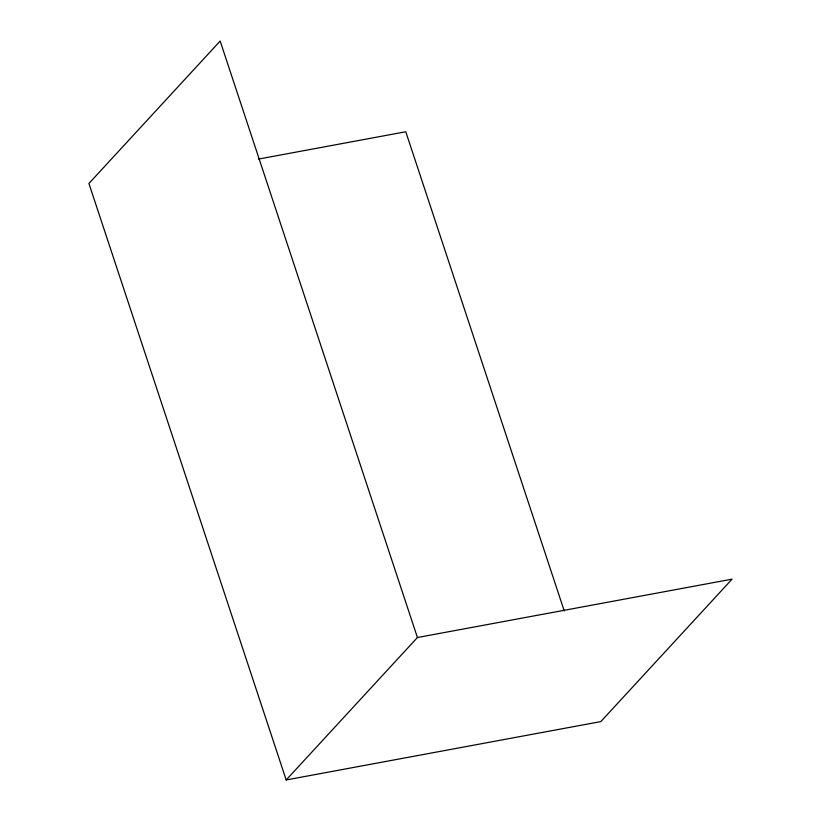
<?xml version="1.0" encoding="UTF-8"?>
<svg xmlns="http://www.w3.org/2000/svg" width="821" height="821" viewBox="0 0 821 821"><rect width="100%" height="100%" fill="white"/><g stroke="black" fill="none" stroke-linecap="round" stroke-linejoin="round"><path stroke-width="1.23" d="M286.19 779.95L417.427 637.527L732.075 579.154L600.839 721.587L286.19 779.95L88.925 183.473L220.161 41.05L417.427 637.527M258.523 159.069L405.779 131.76L564.243 610.916"/></g></svg>
